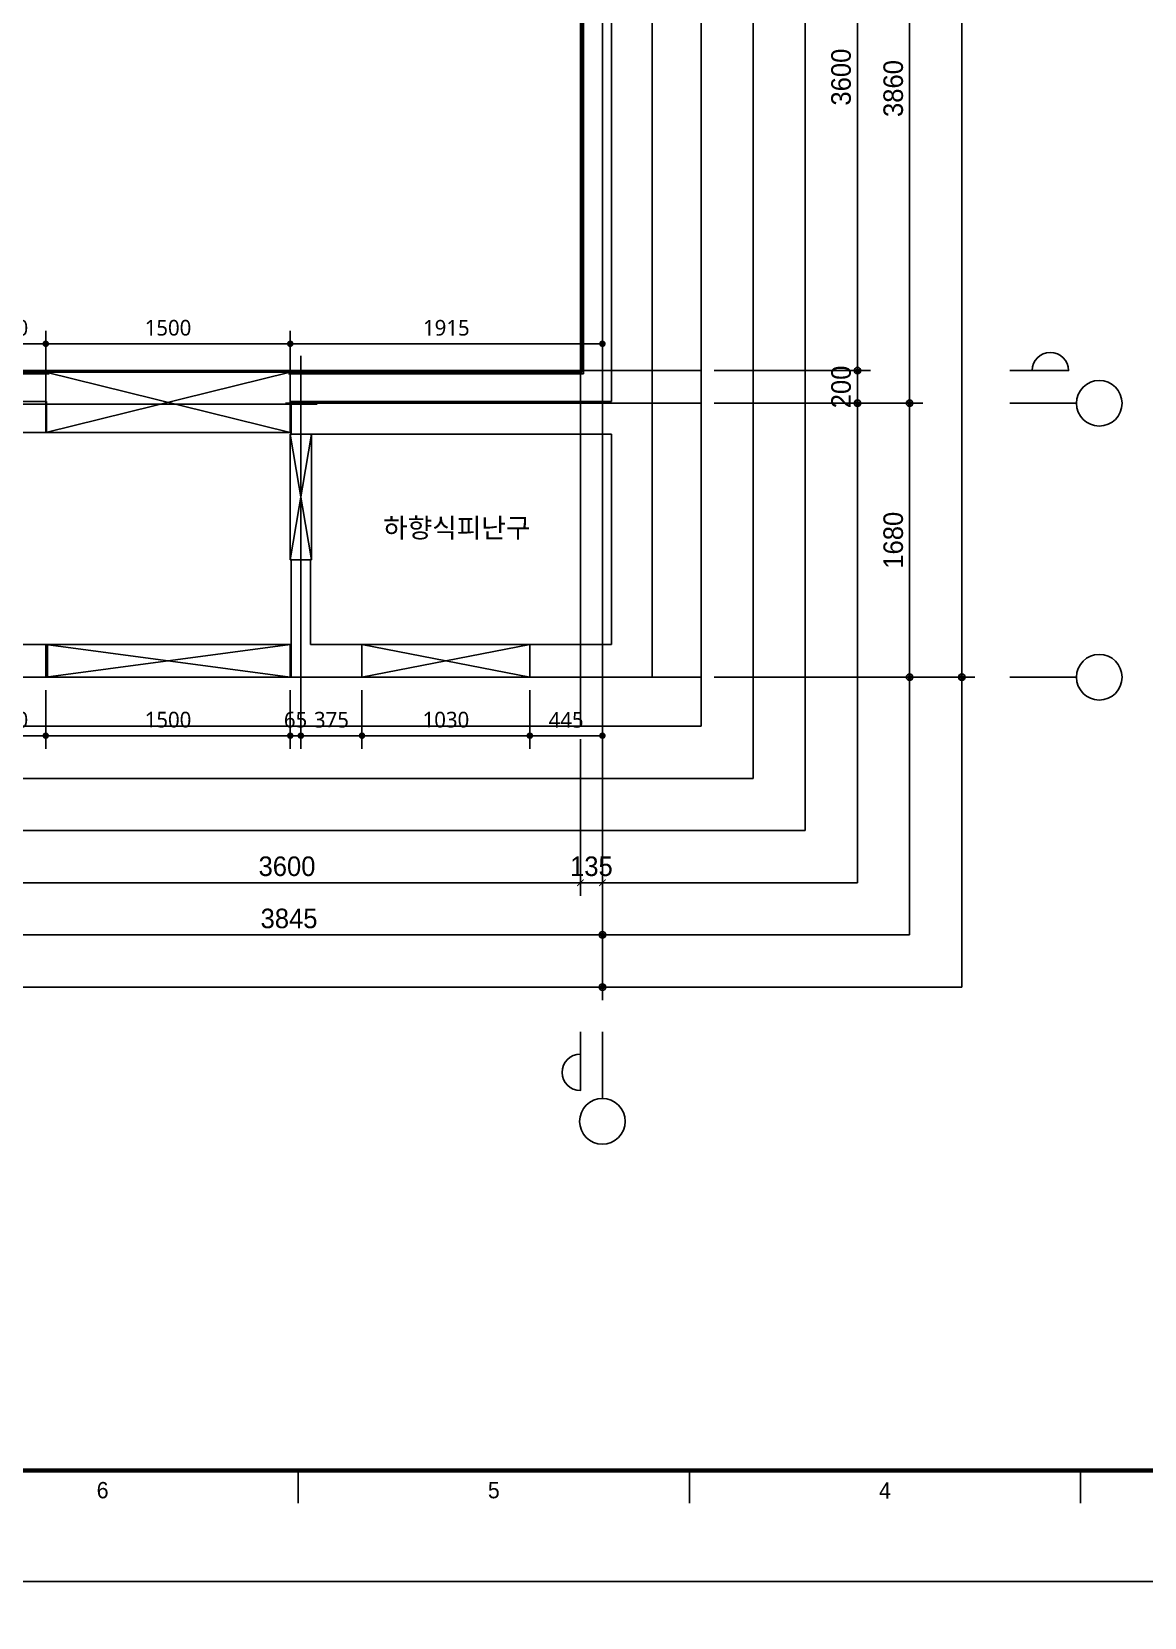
# Model space of a CAD drawing. Header units: millimetres. Extents: x 0 to 92204, y -190080 to 23760.
# Drawn here: x 20005 to 26831, y -47740 to -38017 of the extents above; entities that cross this region are included whole.
import ezdxf
from ezdxf.enums import TextEntityAlignment as Align

# ---------------------------------------------------------------- set-up
doc = ezdxf.new("R2010")
doc.units = ezdxf.units.MM
doc.header["$LTSCALE"] = 100
doc.linetypes.add('AUDIT_D_220706163347-0', pattern=[0])
doc.linetypes.add('CEN', pattern=[62, 60, -1, 0, -1])
doc.layers.get('defpoints').update_dxf_attribs({"color": 139})
for name, color, linetype in [('A-치수', 7, 'AUDIT_D_220706163347-0'), ('AA-BORD-FORM', 7, 'Continuous'), ('AA-BORD-TEXT', 3, 'Continuous'), ('AA-XXXX-DIMS', 7, 'Continuous'), ('CEN_CON', 1, 'CEN'), ('CEN_WALL', 12, 'CEN'), ('CONC', 2, 'Continuous'), ('DIM', 7, 'AUDIT_D_220706163347-0'), ('ELE3_CON', 7, 'Continuous'), ('MC', 135, 'Continuous'), ('WAL', 3, 'Continuous'), ('WAL_DRY', 7, 'Continuous'), ('실명', 3, 'AUDIT_D_220706163347-0'), ('창호-open', 4, 'Continuous')]:
    doc.layers.add(name, color=color, linetype=linetype)
doc.styles.add('HAUD01', font='Dotum.ttf')
doc.styles.add('맑은 고딕', font='malgun.ttf')
doc.styles.add('맑은고딕', font='malgun.ttf', dxfattribs={"width": 0.9})
doc.dimstyles.new('DIM_40', dxfattribs={"dimscale": 40, "dimtxt": 3, "dimasz": 1, "dimexe": 2, "dimexo": 2, "dimgap": 1, "dimtad": 1, "dimdec": 0, "dimzin": 0, "dimdsep": 46, "dimtxsty": '맑은고딕', "dimblk1": 'DIMDOT', "dimblk2": 'DIMDOT', "dimsah": 1, "dimcen": 0.09, "dimdle": 2, "dimclrd": 7, "dimclre": 7, "dimclrt": 3, "dimadec": 0, "dimazin": 0, "dimtfac": 1, "dimtdec": 0, "dimtix": 1, "dimtmove": 2, "dimatfit": 3, "dimldrblk": 'DIMDOT', "dimfxl": 2, "dimtolj": 1, "dimtzin": 0, "dimarcsym": 0})
doc.dimstyles.new('MCDIM_40', dxfattribs={"dimscale": 40, "dimtxt": 3, "dimasz": 1, "dimexe": 2, "dimexo": 2, "dimgap": 1, "dimtad": 1, "dimdec": 0, "dimzin": 0, "dimdsep": 46, "dimtxsty": '맑은고딕', "dimblk1": 'ARCHTICK', "dimblk2": 'ARCHTICK', "dimsah": 1, "dimcen": 0.09, "dimdle": 2, "dimclrd": 7, "dimclre": 7, "dimclrt": 3, "dimadec": 0, "dimazin": 0, "dimtfac": 1, "dimtdec": 0, "dimtix": 1, "dimtmove": 2, "dimatfit": 3, "dimldrblk": 'ARCHTICK', "dimfxl": 1, "dimtolj": 1, "dimtzin": 0, "dimarcsym": 0})
doc.dimstyles.new('NDIM40-in', dxfattribs={"dimscale": 40, "dimtxt": 2.4, "dimasz": 1, "dimexe": 2, "dimexo": 2, "dimgap": 1.2, "dimtad": 1, "dimdec": 0, "dimrnd": 0.25, "dimzin": 0, "dimdsep": 46, "dimtxsty": '맑은 고딕', "dimblk": 'DOT', "dimcen": 5, "dimclrd": 256, "dimclre": 256, "dimclrt": 3, "dimadec": 0, "dimazin": 0, "dimtfac": 1, "dimtdec": 0, "dimtix": 1, "dimtmove": 2, "dimatfit": 1, "dimldrblk": 'DIMDOT', "dimfxl": 0, "dimtolj": 1, "dimtzin": 0, "dimarcsym": 0})

# ---------------------------------------------------------------- blocks, each defined once
blk = doc.blocks.new('DIMDOT')
at = {"layer": 'AA-XXXX-DIMS'}
for p, q in [((-1.5, 0), (1.5, 0)), ((0, -1.5), (0, 1.5))]:
    blk.add_line(p, q, dxfattribs=at)
for radius in [0.5, 0.25]:
    blk.add_circle((0, 0), radius, dxfattribs=at)
blk = doc.blocks.new('*D2829')
at = {"layer": 'defpoints', "color": 0, "transparency": 16777216}
for p in [(8876.2, -66035.4), (23506.2, -66035.4), (23506.2, -67635.4)]:
    blk.add_point(p, dxfattribs=at)
at = {"layer": 'DIM', "color": 7, "lineweight": -2, "transparency": 16777216}
for p, q in [((8876.2, -66115.4), (8876.2, -67715.4)), ((23506.2, -66115.4), (23506.2, -67715.4)), ((8916.2, -67635.4), (23466.2, -67635.4))]:
    blk.add_line(p, q, dxfattribs=at)
at = {"layer": 'DIM', "color": 7, "lineweight": -2, "transparency": 16777216, "xscale": 40, "yscale": 40, "zscale": 40, "rotation": 180}
blk.add_blockref('DIMDOT', (8876.2, -67635.4), dxfattribs=at)
at = {"layer": 'DIM', "color": 7, "lineweight": -2, "transparency": 16777216, "xscale": 40, "yscale": 40, "zscale": 40}
blk.add_blockref('DIMDOT', (23506.2, -67635.4), dxfattribs=at)
at = {"layer": 'DIM', "color": 3, "transparency": 16777216, "insert": (16191.2, -67535.3), "char_height": 120, "attachment_point": 5, "style": 'HAUD01'}
blk.add_mtext('\\A1;14630', dxfattribs=at)
blk = doc.blocks.new('*D2833')
at = {"layer": 'defpoints', "color": 0, "transparency": 16777216}
for p in [(19661.2, -66035.4), (23506.2, -66035.4), (23506.2, -67315.4)]:
    blk.add_point(p, dxfattribs=at)
at = {"layer": 'DIM', "color": 7, "lineweight": -2, "transparency": 16777216}
for p, q in [((19661.2, -66115.4), (19661.2, -67395.4)), ((23506.2, -66115.4), (23506.2, -67395.4)), ((19701.2, -67315.4), (23466.2, -67315.4))]:
    blk.add_line(p, q, dxfattribs=at)
at = {"layer": 'DIM', "color": 7, "lineweight": -2, "transparency": 16777216, "xscale": 40, "yscale": 40, "zscale": 40, "rotation": 180}
blk.add_blockref('DIMDOT', (19661.2, -67315.4), dxfattribs=at)
at = {"layer": 'DIM', "color": 7, "lineweight": -2, "transparency": 16777216, "xscale": 40, "yscale": 40, "zscale": 40}
blk.add_blockref('DIMDOT', (23506.2, -67315.4), dxfattribs=at)
at = {"layer": 'DIM', "color": 3, "transparency": 16777216, "insert": (21583.7, -67215.3), "char_height": 120, "attachment_point": 5, "style": 'HAUD01'}
blk.add_mtext('\\A1;3845', dxfattribs=at)
blk = doc.blocks.new('_ArchTick')
at = {"color": 0, "linetype": 'ByBlock', "const_width": 0.15}
blk.add_lwpolyline([(-0.5, -0.5), (0.5, 0.5)], dxfattribs=at)
blk = doc.blocks.new('*D2844')
at = {"layer": 'defpoints', "color": 0, "transparency": 16777216}
for p in [(19771.2, -66035.4), (23371.2, -66035.4), (23371.2, -66995.4)]:
    blk.add_point(p, dxfattribs=at)
at = {"layer": 'DIM', "color": 7, "lineweight": -2, "transparency": 16777216}
for p, q in [((19771.2, -66115.4), (19771.2, -67075.4)), ((23371.2, -66115.4), (23371.2, -67075.4)), ((19691.2, -66995.4), (23451.2, -66995.4))]:
    blk.add_line(p, q, dxfattribs=at)
at = {"layer": 'DIM', "color": 7, "lineweight": -2, "transparency": 16777216, "xscale": 40, "yscale": 40, "zscale": 40, "rotation": 180}
blk.add_blockref('_ArchTick', (19771.2, -66995.4), dxfattribs=at)
at = {"layer": 'DIM', "color": 7, "lineweight": -2, "transparency": 16777216, "xscale": 40, "yscale": 40, "zscale": 40}
blk.add_blockref('_ArchTick', (23371.2, -66995.4), dxfattribs=at)
at = {"layer": 'DIM', "color": 3, "transparency": 16777216, "insert": (21571.2, -66895.3), "char_height": 120, "attachment_point": 5, "style": 'HAUD01'}
blk.add_mtext('\\A1;3600', dxfattribs=at)
blk = doc.blocks.new('*D2845')
at = {"layer": 'defpoints', "color": 0, "transparency": 16777216}
for p in [(23371.2, -66035.4), (23506.2, -66035.4), (23506.2, -66995.4)]:
    blk.add_point(p, dxfattribs=at)
at = {"layer": 'DIM', "color": 7, "lineweight": -2, "transparency": 16777216}
for p, q in [((23371.2, -66115.4), (23371.2, -67075.4)), ((23506.2, -66115.4), (23506.2, -67075.4)), ((23371.2, -66995.4), (23331.2, -66995.4)), ((23371.2, -66995.4), (23506.2, -66995.4)), ((23506.2, -66995.4), (23546.2, -66995.4))]:
    blk.add_line(p, q, dxfattribs=at)
at = {"layer": 'DIM', "color": 7, "lineweight": -2, "transparency": 16777216, "xscale": 40, "yscale": 40, "zscale": 40}
blk.add_blockref('_ArchTick', (23371.2, -66995.4), dxfattribs=at)
at = {"layer": 'DIM', "color": 7, "lineweight": -2, "transparency": 16777216, "xscale": 40, "yscale": 40, "zscale": 40, "rotation": 180}
blk.add_blockref('_ArchTick', (23506.2, -66995.4), dxfattribs=at)
at = {"layer": 'DIM', "color": 3, "transparency": 16777216, "insert": (23438.7, -66895.3), "char_height": 120, "attachment_point": 5, "style": 'HAUD01'}
blk.add_mtext('\\A1;135', dxfattribs=at)
blk = doc.blocks.new('*D2846')
at = {"layer": 'defpoints', "color": 0, "transparency": 16777216}
for p in [(24111.2, -55400.4), (25711.2, -55400.4), (24111.2, -65735.4)]:
    blk.add_point(p, dxfattribs=at)
at = {"layer": 'DIM', "color": 7, "lineweight": -2, "transparency": 16777216}
for p, q in [((24191.2, -55400.4), (25791.2, -55400.4)), ((25711.2, -65695.4), (25711.2, -55440.4)), ((24191.2, -65735.4), (25791.2, -65735.4))]:
    blk.add_line(p, q, dxfattribs=at)
at = {"layer": 'DIM', "color": 7, "lineweight": -2, "transparency": 16777216, "xscale": 40, "yscale": 40, "zscale": 40}
for p, rotation in [((25711.2, -55400.4), 90), ((25711.2, -65735.4), 270)]:
    blk.add_blockref('DIMDOT', p, dxfattribs=dict(at, rotation=rotation))
at = {"layer": 'DIM', "color": 3, "transparency": 16777216, "insert": (25611.1, -60567.9), "char_height": 120, "attachment_point": 5, "rotation": 90, "style": 'HAUD01'}
blk.add_mtext('\\A1;10335', dxfattribs=at)
blk = doc.blocks.new('*D2847')
at = {"layer": 'defpoints', "color": 0, "transparency": 16777216}
for p in [(24111.2, -64055.4), (25391.2, -64055.4), (24111.2, -65735.4)]:
    blk.add_point(p, dxfattribs=at)
at = {"layer": 'DIM', "color": 7, "lineweight": -2, "transparency": 16777216}
for p, q in [((24191.2, -64055.4), (25471.2, -64055.4)), ((25391.2, -65695.4), (25391.2, -64095.4)), ((24191.2, -65735.4), (25471.2, -65735.4))]:
    blk.add_line(p, q, dxfattribs=at)
at = {"layer": 'DIM', "color": 7, "lineweight": -2, "transparency": 16777216, "xscale": 40, "yscale": 40, "zscale": 40}
for p, rotation in [((25391.2, -64055.4), 90), ((25391.2, -65735.4), 270)]:
    blk.add_blockref('DIMDOT', p, dxfattribs=dict(at, rotation=rotation))
at = {"layer": 'DIM', "color": 3, "transparency": 16777216, "insert": (25291.1, -64895.4), "char_height": 120, "attachment_point": 5, "rotation": 90, "style": 'HAUD01'}
blk.add_mtext('\\A1;1680', dxfattribs=at)
blk = doc.blocks.new('*D2848')
at = {"layer": 'defpoints', "color": 0, "transparency": 16777216}
for p in [(24111.2, -60195.4), (25391.2, -60195.4), (24111.2, -64055.4)]:
    blk.add_point(p, dxfattribs=at)
at = {"layer": 'DIM', "color": 7, "lineweight": -2, "transparency": 16777216}
for p, q in [((24191.2, -60195.4), (25471.2, -60195.4)), ((25391.2, -64015.4), (25391.2, -60235.4)), ((24191.2, -64055.4), (25471.2, -64055.4))]:
    blk.add_line(p, q, dxfattribs=at)
at = {"layer": 'DIM', "color": 7, "lineweight": -2, "transparency": 16777216, "xscale": 40, "yscale": 40, "zscale": 40}
for p, rotation in [((25391.2, -60195.4), 90), ((25391.2, -64055.4), 270)]:
    blk.add_blockref('DIMDOT', p, dxfattribs=dict(at, rotation=rotation))
at = {"layer": 'DIM', "color": 3, "transparency": 16777216, "insert": (25291.1, -62125.4), "char_height": 120, "attachment_point": 5, "rotation": 90, "style": 'HAUD01'}
blk.add_mtext('\\A1;3860', dxfattribs=at)
blk = doc.blocks.new('*D2852')
at = {"layer": 'defpoints', "color": 0, "transparency": 16777216}
for p in [(24111.2, -63855.4), (25071.2, -63855.4), (24111.2, -64055.4)]:
    blk.add_point(p, dxfattribs=at)
at = {"layer": 'DIM', "color": 7, "lineweight": -2, "transparency": 16777216}
for p, q in [((25071.2, -63815.4), (25071.2, -63775.4)), ((24191.2, -63855.4), (25151.2, -63855.4)), ((25071.2, -64055.4), (25071.2, -63855.4)), ((24191.2, -64055.4), (25151.2, -64055.4)), ((25071.2, -64095.4), (25071.2, -64135.4))]:
    blk.add_line(p, q, dxfattribs=at)
at = {"layer": 'DIM', "color": 7, "lineweight": -2, "transparency": 16777216, "xscale": 40, "yscale": 40, "zscale": 40}
for p, rotation in [((25071.2, -63855.4), 270), ((25071.2, -64055.4), 90)]:
    blk.add_blockref('DIMDOT', p, dxfattribs=dict(at, rotation=rotation))
at = {"layer": 'DIM', "color": 3, "transparency": 16777216, "insert": (24971.1, -63955.4), "char_height": 120, "attachment_point": 5, "rotation": 90, "style": 'HAUD01'}
blk.add_mtext('\\A1;200', dxfattribs=at)
blk = doc.blocks.new('*D2853')
at = {"layer": 'defpoints', "color": 0, "transparency": 16777216}
for p in [(24111.2, -60255.4), (25071.2, -60255.4), (24111.2, -63855.4)]:
    blk.add_point(p, dxfattribs=at)
at = {"layer": 'DIM', "color": 7, "lineweight": -2, "transparency": 16777216}
for p, q in [((24191.2, -60255.4), (25151.2, -60255.4)), ((25071.2, -63815.4), (25071.2, -60295.4)), ((24191.2, -63855.4), (25151.2, -63855.4))]:
    blk.add_line(p, q, dxfattribs=at)
at = {"layer": 'DIM', "color": 7, "lineweight": -2, "transparency": 16777216, "xscale": 40, "yscale": 40, "zscale": 40}
for p, rotation in [((25071.2, -60255.4), 90), ((25071.2, -63855.4), 270)]:
    blk.add_blockref('DIMDOT', p, dxfattribs=dict(at, rotation=rotation))
at = {"layer": 'DIM', "color": 3, "transparency": 16777216, "insert": (24971.1, -62055.4), "char_height": 120, "attachment_point": 5, "rotation": 90, "style": 'HAUD01'}
blk.add_mtext('\\A1;3600', dxfattribs=at)
blk = doc.blocks.new('중심')
at = {"layer": 'DIM'}
blk.add_line((-350, 0), (0, 0), dxfattribs=at)
blk.add_circle((-470, 0), 120, dxfattribs=at)
blk = doc.blocks.new('U-84A(기본)', base_point=(206477.1, -21253.3))
at = {"layer": 'CEN_CON'}
for p, q in [((221107.1, -21553.3), (221107.1, -10618.3)), ((219162.1, -19573.3), (221712.1, -19573.3)), ((206477.1, -21253.3), (221712.1, -21253.3))]:
    blk.add_line(p, q, dxfattribs=at)
at = {"layer": 'CEN_WALL'}
for p, q in [((219257.1, -19283.3), (219257.1, -21553.3)), ((217052.1, -19578.3), (219357.1, -19578.3))]:
    blk.add_line(p, q, dxfattribs=at)
at = {"layer": 'CONC'}
for p, q in [((221412.1, -21253.3), (221412.1, -11508.3)), ((221162.1, -19563.3), (221162.1, -11708.3)), ((219197.1, -19563.3), (221162.1, -19563.3)), ((219197.1, -19563.3), (219197.1, -19763.3)), ((219197.1, -19763.3), (221162.1, -19763.3)), ((221162.1, -21053.3), (221162.1, -19763.3)), ((219197.1, -20533.3), (219197.1, -21253.3)), ((219317.1, -20533.3), (219197.1, -20533.3)), ((219317.1, -20533.3), (219317.1, -21053.3)), ((216702.1, -21053.3), (217702.1, -21053.3)), ((217702.1, -21253.3), (217702.1, -21053.3)), ((219317.1, -21053.3), (219632.1, -21053.3)), ((219632.1, -21053.3), (219632.1, -21253.3)), ((220662.1, -21053.3), (221162.1, -21053.3)), ((220662.1, -21053.3), (220662.1, -21253.3)), ((216702.1, -21253.3), (217702.1, -21253.3)), ((219197.1, -21253.3), (219632.1, -21253.3)), ((220662.1, -21253.3), (221412.1, -21253.3))]:
    blk.add_line(p, q, dxfattribs=at)
at = {"layer": 'ELE3_CON'}
for p, q in [((219197.1, -21053.3), (217702.1, -21053.3)), ((219632.1, -21053.3), (220662.1, -21053.3)), ((219632.1, -21253.3), (220662.1, -21253.3))]:
    blk.add_line(p, q, dxfattribs=at)
at = {"layer": 'MC'}
for p, q in [((220972.1, -21553.3), (220972.1, -10618.3)), ((217052.1, -19373.3), (221712.1, -19373.3))]:
    blk.add_line(p, q, dxfattribs=at)
at = {"layer": 'WAL'}
for p, q in [((217342.1, -19563.3), (217697.1, -19563.3)), ((217697.1, -19753.3), (217697.1, -19563.3)), ((217532.1, -19753.3), (217697.1, -19753.3))]:
    blk.add_line(p, q, dxfattribs=at)
at = {"layer": 'WAL_DRY'}
for p, q in [((220982.1, -19383.3), (220982.1, -13303.3)), ((220992.1, -19393.3), (220992.1, -13293.3)), ((217362.1, -19383.3), (217712.1, -19383.3)), ((217362.1, -19393.3), (217712.1, -19393.3)), ((219182.1, -19383.3), (220982.1, -19383.3)), ((219182.1, -19393.3), (220992.1, -19393.3))]:
    blk.add_line(p, q, dxfattribs=at)
blk = doc.blocks.new('XR-FORM 청주월명')
at = {"layer": 'AA-BORD-FORM', "color": 2}
for p, q in [((541, 17), (541, 12)), ((601, 17), (601, 12)), ((661, 17), (661, 12))]:
    blk.add_line(p, q, dxfattribs=at)
at = {"layer": 'AA-BORD-FORM', "color": 1}
blk.add_lwpolyline([(0, 0), (841, 0), (841, 594), (0, 594)], close=True, dxfattribs=at)
at = {"layer": 'AA-BORD-FORM', "color": 2, "const_width": 0.682}
blk.add_lwpolyline([(21, 17), (21, 577), (821, 577), (821, 17)], close=True, dxfattribs=at)
at = {"layer": 'AA-BORD-TEXT', "color": 7, "style": 'HAUD01'}
for s, p in [('6', (511, 13.99)), ('5', (571, 13.99)), ('4', (631, 13.95))]:
    blk.add_text(s, height=2.5, dxfattribs=at).set_placement(p, align=Align.MIDDLE_CENTER)
blk = doc.blocks.new('_Dot')
at = {"color": 0, "linetype": 'ByBlock', "lineweight": -2}
blk.add_line((-0.5, 0), (-1, 0), dxfattribs=at)
at = {"color": 0, "linetype": 'ByBlock', "const_width": 0.5}
blk.add_lwpolyline([(-0.25, 0, 1), (0.25, 0, 1)], format="xyb", close=True, dxfattribs=at)
blk = doc.blocks.new('*D428')
at = {"layer": 'defpoints', "color": 0, "transparency": 16777216}
for p in [(19661.2, -41975.4), (20091.2, -41975.4), (20091.2, -42333.9)]:
    blk.add_point(p, dxfattribs=at)
at = {"layer": 'DIM', "lineweight": -2, "transparency": 16777216}
for p, q in [((19661.2, -42055.4), (19661.2, -42413.9)), ((20091.2, -42055.4), (20091.2, -42413.9)), ((19701.2, -42333.9), (20051.2, -42333.9))]:
    blk.add_line(p, q, dxfattribs=at)
at = {"layer": 'DIM', "lineweight": -2, "transparency": 16777216, "xscale": 40, "yscale": 40, "zscale": 40, "rotation": 180}
blk.add_blockref('_Dot', (19661.2, -42333.9), dxfattribs=at)
at = {"layer": 'DIM', "lineweight": -2, "transparency": 16777216, "xscale": 40, "yscale": 40, "zscale": 40}
blk.add_blockref('_Dot', (20091.2, -42333.9), dxfattribs=at)
at = {"layer": 'DIM', "color": 3, "transparency": 16777216, "insert": (19876.2, -42236.3), "char_height": 96, "attachment_point": 5, "style": '맑은 고딕'}
blk.add_mtext('\\A1;430', dxfattribs=at)
blk = doc.blocks.new('*D429')
at = {"layer": 'defpoints', "color": 0, "transparency": 16777216}
for p in [(20091.2, -41975.4), (21591.2, -41975.4), (21591.2, -42333.9)]:
    blk.add_point(p, dxfattribs=at)
at = {"layer": 'DIM', "lineweight": -2, "transparency": 16777216}
for p, q in [((20091.2, -42055.4), (20091.2, -42413.9)), ((21591.2, -42055.4), (21591.2, -42413.9)), ((20131.2, -42333.9), (21551.2, -42333.9))]:
    blk.add_line(p, q, dxfattribs=at)
at = {"layer": 'DIM', "lineweight": -2, "transparency": 16777216, "xscale": 40, "yscale": 40, "zscale": 40, "rotation": 180}
blk.add_blockref('_Dot', (20091.2, -42333.9), dxfattribs=at)
at = {"layer": 'DIM', "lineweight": -2, "transparency": 16777216, "xscale": 40, "yscale": 40, "zscale": 40}
blk.add_blockref('_Dot', (21591.2, -42333.9), dxfattribs=at)
at = {"layer": 'DIM', "color": 3, "transparency": 16777216, "insert": (20841.2, -42236), "char_height": 96, "attachment_point": 5, "style": '맑은 고딕'}
blk.add_mtext('\\A1;1500', dxfattribs=at)
blk = doc.blocks.new('*D430')
at = {"layer": 'defpoints', "color": 0, "transparency": 16777216}
for p in [(21591.2, -41975.4), (21656.2, -41975.4), (21656.2, -42333.9)]:
    blk.add_point(p, dxfattribs=at)
at = {"layer": 'DIM', "lineweight": -2, "transparency": 16777216}
for p, q in [((21591.2, -42055.4), (21591.2, -42413.9)), ((21656.2, -42055.4), (21656.2, -42413.9)), ((21551.2, -42333.9), (21511.2, -42333.9)), ((21591.2, -42333.9), (21656.2, -42333.9)), ((21696.2, -42333.9), (21736.2, -42333.9))]:
    blk.add_line(p, q, dxfattribs=at)
at = {"layer": 'DIM', "lineweight": -2, "transparency": 16777216, "xscale": 40, "yscale": 40, "zscale": 40}
blk.add_blockref('_Dot', (21591.2, -42333.9), dxfattribs=at)
at = {"layer": 'DIM', "lineweight": -2, "transparency": 16777216, "xscale": 40, "yscale": 40, "zscale": 40, "rotation": 180}
blk.add_blockref('_Dot', (21656.2, -42333.9), dxfattribs=at)
at = {"layer": 'DIM', "color": 3, "transparency": 16777216, "insert": (21623.7, -42236.3), "char_height": 96, "attachment_point": 5, "style": '맑은 고딕'}
blk.add_mtext('\\A1;65', dxfattribs=at)
blk = doc.blocks.new('*D431')
at = {"layer": 'defpoints', "color": 0, "transparency": 16777216}
for p in [(21656.2, -41975.4), (22031.2, -41975.4), (22031.2, -42333.9)]:
    blk.add_point(p, dxfattribs=at)
at = {"layer": 'DIM', "lineweight": -2, "transparency": 16777216}
for p, q in [((21656.2, -42055.4), (21656.2, -42413.9)), ((22031.2, -42055.4), (22031.2, -42413.9)), ((21696.2, -42333.9), (21991.2, -42333.9))]:
    blk.add_line(p, q, dxfattribs=at)
at = {"layer": 'DIM', "lineweight": -2, "transparency": 16777216, "xscale": 40, "yscale": 40, "zscale": 40, "rotation": 180}
blk.add_blockref('_Dot', (21656.2, -42333.9), dxfattribs=at)
at = {"layer": 'DIM', "lineweight": -2, "transparency": 16777216, "xscale": 40, "yscale": 40, "zscale": 40}
blk.add_blockref('_Dot', (22031.2, -42333.9), dxfattribs=at)
at = {"layer": 'DIM', "color": 3, "transparency": 16777216, "insert": (21843.7, -42236.3), "char_height": 96, "attachment_point": 5, "style": '맑은 고딕'}
blk.add_mtext('\\A1;375', dxfattribs=at)
blk = doc.blocks.new('*D432')
at = {"layer": 'defpoints', "color": 0, "transparency": 16777216}
for p in [(22031.2, -41975.4), (23061.2, -41975.4), (23061.2, -42333.9)]:
    blk.add_point(p, dxfattribs=at)
at = {"layer": 'DIM', "lineweight": -2, "transparency": 16777216}
for p, q in [((22031.2, -42055.4), (22031.2, -42413.9)), ((23061.2, -42055.4), (23061.2, -42413.9)), ((22071.2, -42333.9), (23021.2, -42333.9))]:
    blk.add_line(p, q, dxfattribs=at)
at = {"layer": 'DIM', "lineweight": -2, "transparency": 16777216, "xscale": 40, "yscale": 40, "zscale": 40, "rotation": 180}
blk.add_blockref('_Dot', (22031.2, -42333.9), dxfattribs=at)
at = {"layer": 'DIM', "lineweight": -2, "transparency": 16777216, "xscale": 40, "yscale": 40, "zscale": 40}
blk.add_blockref('_Dot', (23061.2, -42333.9), dxfattribs=at)
at = {"layer": 'DIM', "color": 3, "transparency": 16777216, "insert": (22546.2, -42236), "char_height": 96, "attachment_point": 5, "style": '맑은 고딕'}
blk.add_mtext('\\A1;1030', dxfattribs=at)
blk = doc.blocks.new('*D433')
at = {"layer": 'defpoints', "color": 0, "transparency": 16777216}
for p in [(23061.2, -41975.4), (23506.2, -41975.4), (23506.2, -42333.9)]:
    blk.add_point(p, dxfattribs=at)
at = {"layer": 'DIM', "lineweight": -2, "transparency": 16777216}
for p, q in [((23061.2, -42055.4), (23061.2, -42413.9)), ((23506.2, -42055.4), (23506.2, -42413.9)), ((23101.2, -42333.9), (23466.2, -42333.9))]:
    blk.add_line(p, q, dxfattribs=at)
at = {"layer": 'DIM', "lineweight": -2, "transparency": 16777216, "xscale": 40, "yscale": 40, "zscale": 40, "rotation": 180}
blk.add_blockref('_Dot', (23061.2, -42333.9), dxfattribs=at)
at = {"layer": 'DIM', "lineweight": -2, "transparency": 16777216, "xscale": 40, "yscale": 40, "zscale": 40}
blk.add_blockref('_Dot', (23506.2, -42333.9), dxfattribs=at)
at = {"layer": 'DIM', "color": 3, "transparency": 16777216, "insert": (23283.7, -42237.1), "char_height": 96, "attachment_point": 5, "style": '맑은 고딕'}
blk.add_mtext('\\A1;445', dxfattribs=at)
blk = doc.blocks.new('*D443')
at = {"layer": 'defpoints', "color": 0, "transparency": 16777216}
for p in [(20091.2, -39930.7), (19661.2, -40280.4), (20091.2, -40285.4)]:
    blk.add_point(p, dxfattribs=at)
at = {"layer": 'DIM', "lineweight": -2, "transparency": 16777216}
for p, q in [((19661.2, -40200.4), (19661.2, -39850.7)), ((20091.2, -40205.4), (20091.2, -39850.7)), ((19701.2, -39930.7), (20051.2, -39930.7))]:
    blk.add_line(p, q, dxfattribs=at)
at = {"layer": 'DIM', "lineweight": -2, "transparency": 16777216, "xscale": 40, "yscale": 40, "zscale": 40, "rotation": 180}
blk.add_blockref('_Dot', (19661.2, -39930.7), dxfattribs=at)
at = {"layer": 'DIM', "lineweight": -2, "transparency": 16777216, "xscale": 40, "yscale": 40, "zscale": 40}
blk.add_blockref('_Dot', (20091.2, -39930.7), dxfattribs=at)
at = {"layer": 'DIM', "color": 3, "transparency": 16777216, "insert": (19876.2, -39833.1), "char_height": 96, "attachment_point": 5, "style": '맑은 고딕'}
blk.add_mtext('\\A1;430', dxfattribs=at)
blk = doc.blocks.new('*D444')
at = {"layer": 'defpoints', "color": 0, "transparency": 16777216}
for p in [(21591.2, -39930.7), (20091.2, -40285.4), (21591.2, -40285.4)]:
    blk.add_point(p, dxfattribs=at)
at = {"layer": 'DIM', "lineweight": -2, "transparency": 16777216}
for p, q in [((20091.2, -40205.4), (20091.2, -39850.7)), ((21591.2, -40205.4), (21591.2, -39850.7)), ((20131.2, -39930.7), (21551.2, -39930.7))]:
    blk.add_line(p, q, dxfattribs=at)
at = {"layer": 'DIM', "lineweight": -2, "transparency": 16777216, "xscale": 40, "yscale": 40, "zscale": 40, "rotation": 180}
blk.add_blockref('_Dot', (20091.2, -39930.7), dxfattribs=at)
at = {"layer": 'DIM', "lineweight": -2, "transparency": 16777216, "xscale": 40, "yscale": 40, "zscale": 40}
blk.add_blockref('_Dot', (21591.2, -39930.7), dxfattribs=at)
at = {"layer": 'DIM', "color": 3, "transparency": 16777216, "insert": (20841.2, -39832.9), "char_height": 96, "attachment_point": 5, "style": '맑은 고딕'}
blk.add_mtext('\\A1;1500', dxfattribs=at)
blk = doc.blocks.new('*D445')
at = {"layer": 'defpoints', "color": 0, "transparency": 16777216}
for p in [(23506.2, -39930.7), (21591.2, -40285.4), (23506.2, -40285.4)]:
    blk.add_point(p, dxfattribs=at)
at = {"layer": 'DIM', "lineweight": -2, "transparency": 16777216}
for p, q in [((21591.2, -40205.4), (21591.2, -39850.7)), ((23506.2, -40205.4), (23506.2, -39850.7)), ((21631.2, -39930.7), (23466.2, -39930.7))]:
    blk.add_line(p, q, dxfattribs=at)
at = {"layer": 'DIM', "lineweight": -2, "transparency": 16777216, "xscale": 40, "yscale": 40, "zscale": 40, "rotation": 180}
blk.add_blockref('_Dot', (21591.2, -39930.7), dxfattribs=at)
at = {"layer": 'DIM', "lineweight": -2, "transparency": 16777216, "xscale": 40, "yscale": 40, "zscale": 40}
blk.add_blockref('_Dot', (23506.2, -39930.7), dxfattribs=at)
at = {"layer": 'DIM', "color": 3, "transparency": 16777216, "insert": (22548.7, -39832.9), "char_height": 96, "attachment_point": 5, "style": '맑은 고딕'}
blk.add_mtext('\\A1;1915', dxfattribs=at)
blk = doc.blocks.new('DIM-1108')
at = {"layer": 'DIM'}
for points in [[(26142.2, -63855.4, -1), (26366.2, -63855.4), (26006.2, -63855.4)], [(23371.2, -68046.5, 1), (23371.2, -68270.5), (23371.2, -67910.5)]]:
    blk.add_lwpolyline(points, format="xyb", dxfattribs=at)
at = {"layer": 'A-치수', "xscale": -1.166666666666666, "yscale": 1.166666666666666, "zscale": 1.166666666666666}
for p in [(26006.2, -64055.4, 0), (26006.2, -65735.4, 0)]:
    blk.add_blockref('중심', p, dxfattribs=at)
at = {"layer": 'A-치수', "xscale": 1.166666666666675, "yscale": 1.166666666666675, "zscale": 1.166666666666675, "rotation": 90}
blk.add_blockref('중심', (23506.2, -67910.5), dxfattribs=at)
at = {"layer": 'DIM'}
for base, p1, p2, angle, dimstyle, override, picture, middle in [((25711.2, -55400.4), (24111.2, -65735.4), (24111.2, -55400.4), 270, 'DIM_40', {"dimscale": 40, "dimtxsty": 'HAUD01'}, '*D2846', (25611.1, -60567.9)), ((25391.2, -60195.4), (24111.2, -64055.4), (24111.2, -60195.4), 270, 'DIM_40', {"dimscale": 40, "dimtxsty": 'HAUD01'}, '*D2848', (25291.1, -62125.4)), ((25071.2, -60255.4), (24111.2, -63855.4), (24111.2, -60255.4), 270, 'DIM_40', {"dimscale": 40, "dimtxsty": 'HAUD01'}, '*D2853', (24971.1, -62055.4)), ((25071.2, -63855.4), (24111.2, -64055.4), (24111.2, -63855.4), 270, 'DIM_40', {"dimscale": 40, "dimtxsty": 'HAUD01'}, '*D2852', (24971.1, -63955.4)), ((25391.2, -64055.4), (24111.2, -65735.4), (24111.2, -64055.4), 270, 'DIM_40', {"dimscale": 40, "dimtxsty": 'HAUD01'}, '*D2847', (25291.1, -64895.4)), ((23506.2, -67635.4), (8876.2, -66035.4), (23506.2, -66035.4), 180, 'DIM_40', {"dimscale": 40, "dimtxsty": 'HAUD01'}, '*D2829', (16191.2, -67535.3)), ((23506.2, -67315.4), (19661.2, -66035.4), (23506.2, -66035.4), 180, 'DIM_40', {"dimscale": 40, "dimtxsty": 'HAUD01'}, '*D2833', (21583.7, -67215.3)), ((23371.2, -66995.4), (19771.2, -66035.4), (23371.2, -66035.4), 180, 'MCDIM_40', {"dimtxsty": 'HAUD01'}, '*D2844', (21571.2, -66895.3)), ((23506.2, -66995.4), (23371.2, -66035.4), (23506.2, -66035.4), 180, 'MCDIM_40', {"dimtxsty": 'HAUD01'}, '*D2845', (23438.7, -66895.3))]:
    dim = blk.add_linear_dim(base=base, p1=p1, p2=p2, angle=angle, dimstyle=dimstyle, override=override, dxfattribs=at)
    dim.commit()
    dim.dimension.update_dxf_attribs({"geometry": picture, "text_midpoint": middle})

msp = doc.modelspace()

# ---------------------------------------------------------------- linework, layer by layer
at = {"layer": 'defpoints'}
for points in [[(25711.2, -43875.4), (6082.1, -43875.4), (6082.1, -26950.4), (25711.2, -26950.4)], [(25391.2, -43555.4), (6402.1, -43555.4), (6402.1, -27270.4), (25391.2, -27270.4)], [(25071.2, -43235.4), (6722.1, -43235.4), (6722.1, -27590.4), (25071.2, -27590.4)], [(24751.2, -42915.4), (7042.1, -42915.4), (7042.1, -27910.4), (24751.2, -27910.4)], [(24431.2, -42595.4), (7362.1, -42595.4), (7362.1, -28230.4), (24431.2, -28230.4)], [(24111.2, -42275.4), (7682.1, -42275.4), (7682.1, -28550.4), (24111.2, -28550.4)]]:
    msp.add_lwpolyline(points, close=True, dxfattribs=at)
at = {"layer": '창호-open'}
for p, q in [((21591.2, -40105.4), (20091.2, -40475.4)), ((20091.2, -40105.4), (21591.2, -40475.4)), ((21591.2, -41255.4), (21721.2, -40485.4)), ((21591.2, -40485.4), (21721.2, -41255.4)), ((21591.2, -41775.4), (20091.2, -41975.4)), ((20091.2, -41775.4), (21591.2, -41975.4)), ((23061.2, -41775.4), (22031.2, -41975.4)), ((22031.2, -41775.4), (23061.2, -41975.4))]:
    msp.add_line(p, q, dxfattribs=at)
for points in [[(20091.2, -40105.4), (21591.2, -40105.4), (21591.2, -40475.4), (20091.2, -40475.4)], [(21721.2, -41255.4), (21591.2, -41255.4), (21591.2, -40485.4), (21721.2, -40485.4)], [(20091.2, -41775.4), (21591.2, -41775.4), (21591.2, -41975.4), (20091.2, -41975.4)], [(22031.2, -41775.4), (23061.2, -41775.4), (23061.2, -41975.4), (22031.2, -41975.4)]]:
    msp.add_lwpolyline(points, close=True, dxfattribs=at)

# ---------------------------------------------------------------- block references
for name, p in [('DIM-1108', (0, 23760)), ('U-84A(기본)', (8876.2, -41975.4))]:
    msp.add_blockref(name, p)
at = {"xscale": 40, "yscale": 40, "zscale": 40}
for p in [(0, -47520), (0, -71280)]:
    msp.add_blockref('XR-FORM 청주월명', p, dxfattribs=at)

# ---------------------------------------------------------------- texts
at = {"layer": '실명', "style": 'HAUD01'}
msp.add_text('하향식피난구', height=120, dxfattribs=at).set_placement((22612.7, -41057.5), align=Align.MIDDLE)

# ---------------------------------------------------------------- dimensions: what is measured, and where the dimension line sits
at = {"layer": 'DIM'}
for base, p1, p2, picture, middle in [((20091.2, -39930.7), (19661.2, -40280.4), (20091.2, -40285.4), '*D443', (19876.2, -39833.1)), ((21591.2, -39930.7), (20091.2, -40285.4), (21591.2, -40285.4), '*D444', (20841.2, -39832.9)), ((23506.2, -39930.7), (21591.2, -40285.4), (23506.2, -40285.4), '*D445', (22548.7, -39832.9))]:
    dim = msp.add_linear_dim(base=base, p1=p1, p2=p2, dimstyle='NDIM40-in', override={"dimscale": 40}, dxfattribs=at)
    dim.commit()
    dim.dimension.update_dxf_attribs({"geometry": picture, "text_midpoint": middle})
for base, p1, p2, picture, middle in [((20091.2, -42333.9), (19661.2, -41975.4), (20091.2, -41975.4), '*D428', (19876.2, -42236.3)), ((21591.2, -42333.9), (20091.2, -41975.4), (21591.2, -41975.4), '*D429', (20841.2, -42236)), ((21656.2, -42333.9), (21591.2, -41975.4), (21656.2, -41975.4), '*D430', (21623.7, -42236.3)), ((22031.2, -42333.9), (21656.2, -41975.4), (22031.2, -41975.4), '*D431', (21843.7, -42236.3)), ((23061.2, -42333.9), (22031.2, -41975.4), (23061.2, -41975.4), '*D432', (22546.2, -42236)), ((23506.2, -42333.9), (23061.2, -41975.4), (23506.2, -41975.4), '*D433', (23283.7, -42237.1))]:
    dim = msp.add_linear_dim(base=base, p1=p1, p2=p2, angle=180, dimstyle='NDIM40-in', override={"dimscale": 40}, dxfattribs=at)
    dim.commit()
    dim.dimension.update_dxf_attribs({"geometry": picture, "text_midpoint": middle})

doc.saveas('drawing.dxf')
